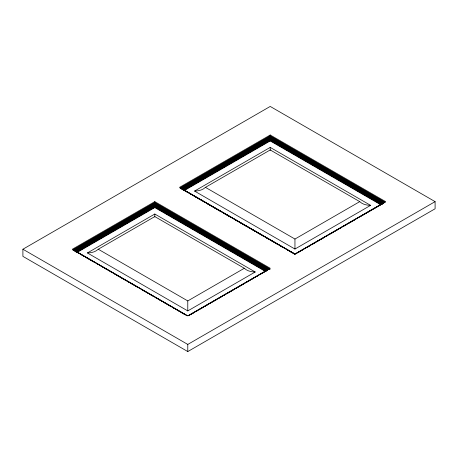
<?xml version="1.0" encoding="UTF-8"?>
<svg xmlns="http://www.w3.org/2000/svg" width="458" height="458" viewBox="0 0 458 458"><rect width="100%" height="100%" fill="white"/><g stroke="black" fill="none" stroke-linecap="round" stroke-linejoin="round"><path stroke-width="0.69" d="M75.896 251.648L154.804 206.089L266.688 270.684L266.493 270.999L154.804 206.512L76.091 251.963M184.883 190.694L181.173 188.553L270.22 137.142L383.999 202.831L382.104 204.05L270.22 139.455L183.068 189.772M255.198 271.989C251.345 271.938 247.171 271.062 244.332 268.268L154.804 216.577L98.252 249.226C95.413 252.026 91.239 252.896 87.386 252.948L187.78 310.913L255.198 271.989L154.804 214.023L87.386 252.948M370.614 205.356C366.761 205.299 362.587 204.428 359.748 201.635L270.22 149.943L205.424 187.351C202.585 190.15 198.411 191.02 194.558 191.078L294.952 249.037L370.614 205.356L270.22 147.39L194.558 191.078M74.482 250.612L154.804 204.239L268.102 269.647L266.951 270.386L154.804 205.642L75.633 251.35L74.001 250.429L154.804 203.776L268.583 269.47L269.104 269.327L154.804 203.335L73.48 250.286L72.931 250.183L154.804 202.917L269.653 269.224M22.9 249.226L270.22 106.439L435.1 201.635L435.1 208.774L187.78 351.561L22.9 256.365L22.9 249.226L187.78 344.422L435.1 201.635M154.804 201.635L72.364 249.226L187.78 315.865L270.22 268.268L154.804 201.635L154.804 207.583L265.13 271.279M270.22 134.996L179.536 187.351L294.952 253.99L385.636 201.635L270.22 134.996L270.22 140.95L380.546 204.64M72.982 249.765L154.804 202.528L270.22 269.161M180.143 187.9L270.22 135.894L385.018 202.173M75.307 251.076L154.804 205.178L267.277 270.111M181.173 188.553L182.479 189.2L270.22 138.545L382.693 203.478M183.263 190.087L270.22 139.879L381.909 204.365M76.205 252.284L154.804 206.907L265.76 270.97M183.377 190.414L270.22 140.274L381.176 204.331M76.841 252.032L154.804 207.022L265.743 271.073M184.007 190.156L270.22 140.383L381.159 204.434M77.459 252.238L154.804 207.583M184.626 190.362L270.22 140.95M98.252 249.226L187.78 300.917L244.332 268.268M205.424 187.351L294.952 239.042L359.748 201.635M188.398 315.665L268.102 269.647M294.952 254.133L383.077 203.232L270.22 138.076L182.095 188.954L294.952 254.11L181.654 188.736L270.22 137.606L383.518 203.014M188.398 315.762L229.218 292.17M229.721 291.906L234.788 288.958M235.275 288.7L267.352 270.18M295.57 253.887L383.999 202.831M190.86 314.463L194.558 312.327M195.795 311.612L197.644 310.547M198.869 309.877L200.112 309.121M201.343 308.411L203.192 307.341M204.417 306.671L205.659 305.921M206.879 305.251L208.739 304.141M209.959 303.471L211.207 302.715M212.426 302.051L214.287 300.935M215.506 300.271L216.754 299.515M218.603 298.444L219.834 297.734M221.048 297.07L222.302 296.309M224.151 295.244L225.382 294.528M226.596 293.87L233.397 289.903M235.246 288.838L238.944 286.702M240.147 286.044L244.492 283.496M245.694 282.844L247.578 281.716M248.809 281.006L250.045 280.296M251.236 279.638L253.125 278.516M254.356 277.806L255.593 277.09M256.783 276.437L258.054 275.67M259.904 274.6L261.14 273.89M262.325 273.237L266.688 270.684M295.57 254.007L296.807 253.297M298.038 252.621L299.28 251.866M301.135 250.795L302.372 250.085M306.688 247.623L310.404 245.442M312.247 244.417L315.957 242.276M317.188 241.561L319.06 240.45M320.279 239.78L324.619 237.238M325.838 236.568L327.71 235.452M328.924 234.788L330.184 234.027M331.397 233.362L333.275 232.24M334.483 231.576L335.748 230.815M336.956 230.151L338.834 229.029M340.042 228.37L341.307 227.603M343.162 226.533L344.399 225.817M345.607 225.159L346.872 224.391M348.727 223.321L349.964 222.605M351.166 221.947L355.522 219.393M359.851 216.897L363.56 214.756M364.751 214.104L366.652 212.97M367.224 212.678L372.217 209.758M373.402 209.111L377.776 206.547M378.961 205.9L380.867 204.766M381.434 204.474L382.665 203.758M382.367 203.753L270.22 139.009L182.805 189.475L182.479 189.2M186.12 191.41L221.369 211.762M222.605 212.472L232.498 218.185M233.735 218.901L238.063 221.397M239.299 222.113L274.548 242.465M275.785 243.175L285.678 248.889M286.914 249.604L294.334 253.887M181.889 189.125L185.593 191.267M186.778 191.913L188.015 192.623M189.87 193.694L191.158 194.473M192.343 195.125L193.579 195.841M195.434 196.911L196.717 197.684M197.902 198.337L199.803 199.47M200.993 200.123L202.276 200.896M203.466 201.549L205.367 202.682M206.558 203.335L207.835 204.108M209.031 204.76L210.926 205.888M212.123 206.547L216.485 209.1M217.682 209.758L221.391 211.899M223.246 212.97L225.136 214.092M226.338 214.75L230.048 216.892M234.376 219.393L238.727 221.941M239.935 222.605L241.171 223.315M243.026 224.386L244.291 225.153M245.499 225.817L246.736 226.527M248.591 227.603L249.85 228.365M251.064 229.029L252.936 230.145M254.156 230.815L255.409 231.571M256.629 232.24L258.501 233.357M259.72 234.027L260.968 234.782M262.188 235.452L264.06 236.568M265.279 237.238L269.619 239.774M270.844 240.45L272.71 241.561M273.947 242.276L277.651 244.412M279.5 245.442L283.216 247.623M287.532 250.085L288.769 250.795M290.624 251.866L291.861 252.616M293.097 253.297L294.334 254.007M267.661 269.865L154.804 204.709L74.923 250.829L187.162 315.665M74.001 250.429L75.238 251.144M75.633 251.35L128.417 281.847M128.921 282.111L187.162 315.762M74.717 251.001L76.566 252.072M77.133 252.358L79.039 253.497M80.224 254.144L83.934 256.285M85.789 257.356L92.631 261.346M93.821 261.993L95.058 262.709M96.913 263.779L98.195 264.552M99.386 265.205L100.623 265.921M102.478 266.991L103.754 267.764M104.951 268.422L106.846 269.55M108.042 270.203L109.313 270.976M110.51 271.634L112.405 272.756M113.601 273.415L114.878 274.187M116.074 274.846L117.964 275.968M119.166 276.626L123.523 279.18M124.731 279.838L126.585 280.909M127.851 281.676L129.706 282.746M130.295 283.05L132.173 284.172M133.381 284.836L137.091 286.977M141.419 289.473L145.764 292.021M146.984 292.685L148.22 293.401M150.075 294.471L151.329 295.233M152.548 295.897L153.785 296.612M155.634 297.683L156.888 298.444M158.107 299.108L159.979 300.225M161.199 300.895L162.447 301.65M163.672 302.326L165.538 303.436M166.764 304.106L168.624 305.217M169.237 305.538L171.097 306.648M172.328 307.318L174.189 308.429M175.42 309.104L176.656 309.854M177.887 310.53L179.748 311.64M180.979 312.316L184.689 314.491M294.952 239.042L294.952 249.037M270.22 147.39L270.22 150.35M187.78 300.917L187.78 310.913M187.78 344.422L187.78 351.561M154.804 214.023L154.804 216.932M270.22 136.278L180.103 188.307L180.652 188.41L270.22 136.702L384.52 202.688L385.069 202.585L270.22 136.278"/></g></svg>
